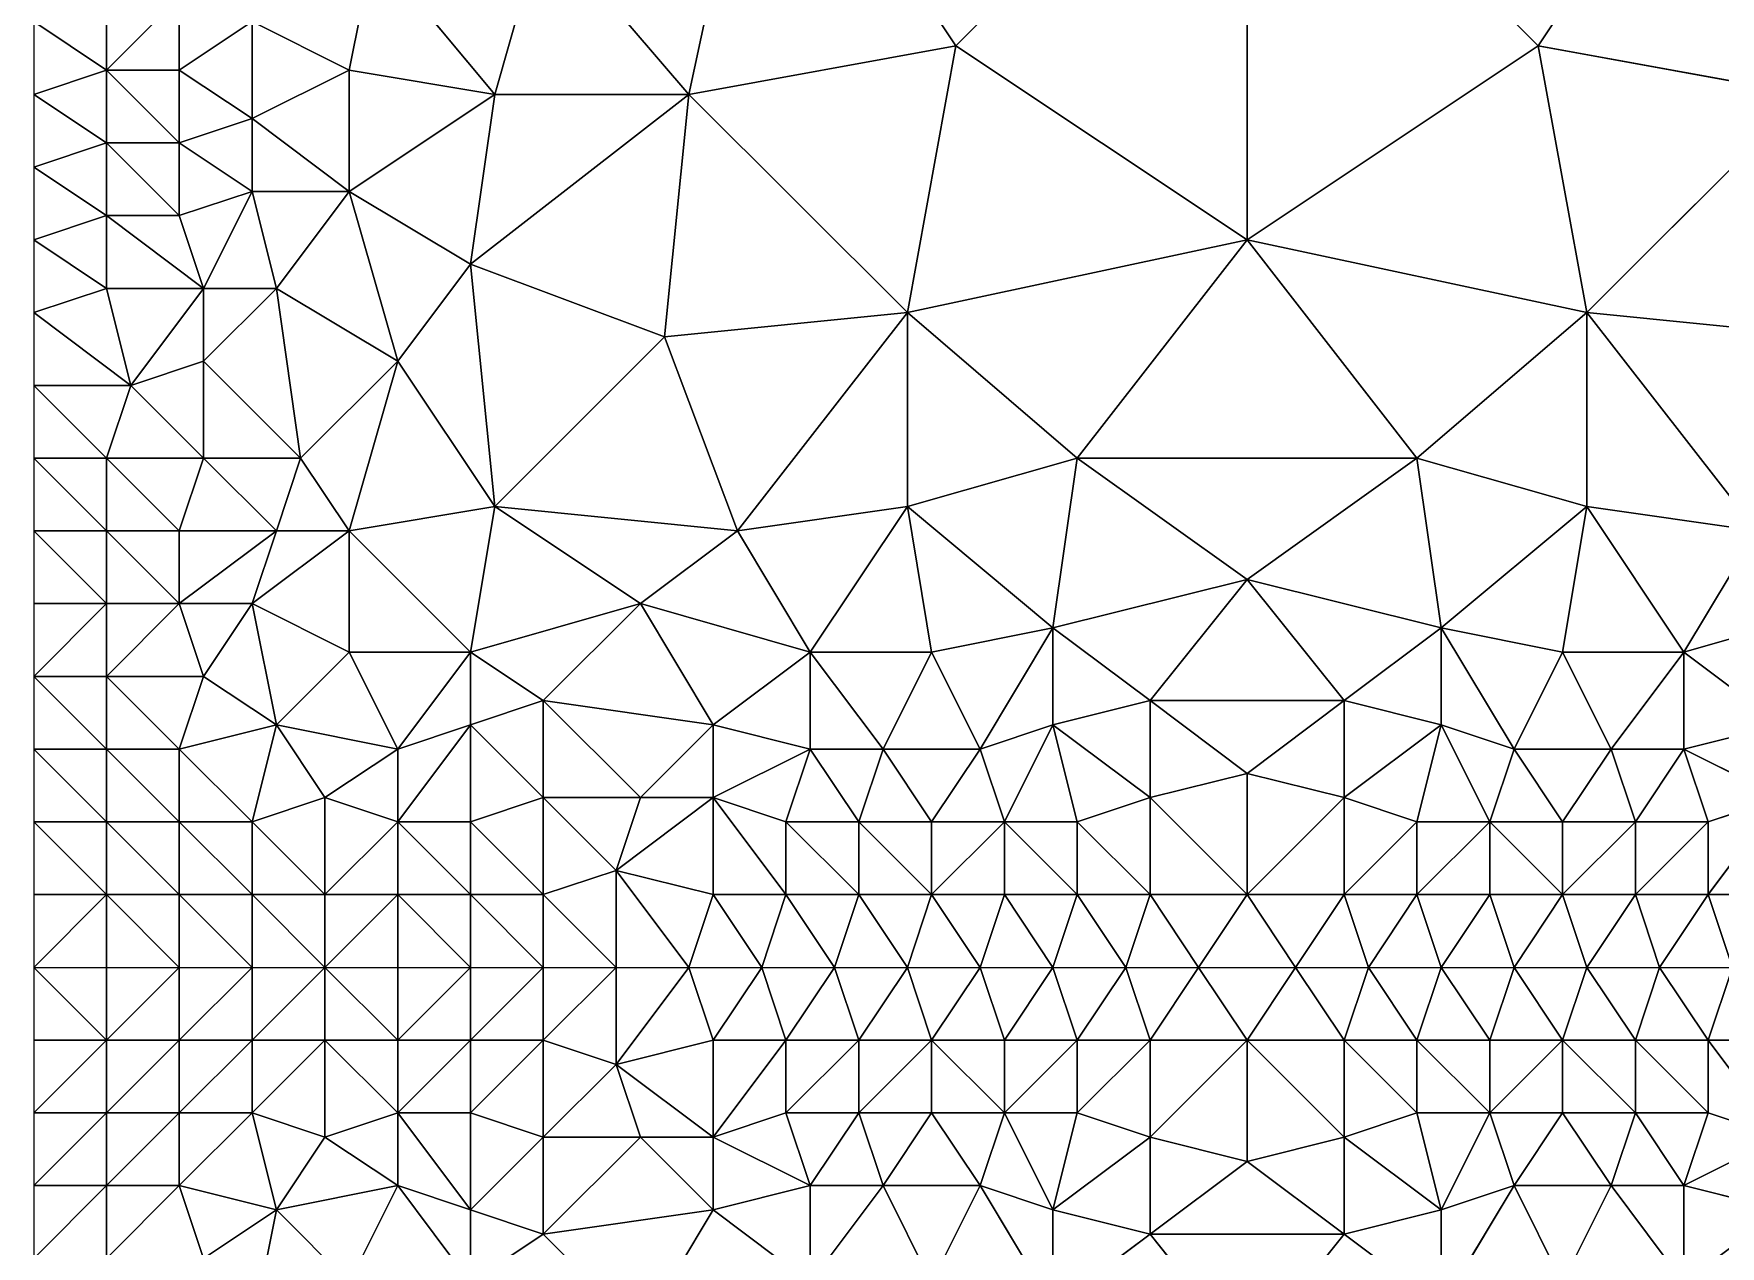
# Model space of a CAD drawing. Header units: metres. Extents: x 0 to 8, y 0 to 4.
# Drawn here: x 0 to 0.695, y 0.885 to 1.385 of the extents above; entities that cross this region are included whole.
import ezdxf

# ---------------------------------------------------------------- set-up
doc = ezdxf.new("R2010")
doc.units = ezdxf.units.M
doc.header["$MEASUREMENT"] = 0
for name, color, linetype, lineweight in [('DL_FE_MESH', 134, 'Continuous', 0), ('DL_FE_MESH_CELLS_10', 132, 'Continuous', 0), ('DL_FE_MESH_CELLS_3', 132, 'Continuous', 0), ('DL_TOPOLOGY', 7, 'Continuous', 0)]:
    doc.layers.add(name, color=color, linetype=linetype, lineweight=lineweight)

msp = doc.modelspace()

# ---------------------------------------------------------------- linework, layer by layer
at = {"layer": 'DL_FE_MESH'}
for p, q in [((0.27, 1.36), (0.3, 1.5)), ((0.38, 1.38), (0.3, 1.5)), ((0.38, 1.38), (0.5, 1.5)), ((0.5, 1.5), (0.5, 1.3)), ((0.62, 1.38), (0.5, 1.5)), ((0.62, 1.38), (0.7, 1.5)), ((0.19, 1.36), (0.21, 1.43)), ((0.27, 1.36), (0.21, 1.43)), ((0.13, 1.37), (0.14, 1.42)), ((0.19, 1.36), (0.14, 1.42)), ((0.03, 1.37), (0.03, 1.4)), ((0.06, 1.4), (0.03, 1.37)), ((0.06, 1.37), (0.06, 1.4)), ((0.03, 1.37), (0, 1.39)), ((0.06, 1.37), (0.09, 1.39)), ((0.09, 1.39), (0.09, 1.35)), ((0.13, 1.37), (0.09, 1.39)), ((0.38, 1.38), (0.27, 1.36)), ((0.36, 1.27), (0.38, 1.38)), ((0.5, 1.3), (0.38, 1.38)), ((0.5, 1.3), (0.62, 1.38)), ((0.62, 1.38), (0.64, 1.27)), ((0.73, 1.36), (0.62, 1.38)), ((0, 1.36), (0.03, 1.37)), ((0.03, 1.34), (0.03, 1.37)), ((0.03, 1.37), (0.06, 1.37)), ((0.06, 1.34), (0.03, 1.37)), ((0.06, 1.34), (0.06, 1.37)), ((0.09, 1.35), (0.06, 1.37)), ((0.09, 1.35), (0.13, 1.37)), ((0.13, 1.37), (0.13, 1.32)), ((0.19, 1.36), (0.13, 1.37)), ((0.03, 1.34), (0, 1.36)), ((0.19, 1.36), (0.13, 1.32)), ((0.18, 1.29), (0.19, 1.36)), ((0.18, 1.29), (0.27, 1.36)), ((0.19, 1.36), (0.27, 1.36)), ((0.27, 1.36), (0.26, 1.26)), ((0.36, 1.27), (0.27, 1.36)), ((0.73, 1.36), (0.64, 1.27)), ((0.06, 1.34), (0.09, 1.35)), ((0.09, 1.32), (0.09, 1.35)), ((0.13, 1.32), (0.09, 1.35)), ((0, 1.33), (0.03, 1.34)), ((0.03, 1.31), (0.03, 1.34)), ((0.03, 1.34), (0.06, 1.34)), ((0.06, 1.31), (0.03, 1.34)), ((0.06, 1.31), (0.06, 1.34)), ((0.09, 1.32), (0.06, 1.34)), ((0.03, 1.31), (0, 1.33)), ((0.06, 1.31), (0.09, 1.32)), ((0.09, 1.32), (0.07, 1.28)), ((0.1, 1.28), (0.09, 1.32)), ((0.09, 1.32), (0.13, 1.32)), ((0.1, 1.28), (0.13, 1.32)), ((0.13, 1.32), (0.18, 1.29)), ((0.15, 1.25), (0.13, 1.32)), ((0, 1.3), (0.03, 1.31)), ((0.03, 1.28), (0.03, 1.31)), ((0.03, 1.31), (0.06, 1.31)), ((0.07, 1.28), (0.03, 1.31)), ((0.07, 1.28), (0.06, 1.31)), ((0.03, 1.28), (0, 1.3)), ((0.36, 1.27), (0.5, 1.3)), ((0.43, 1.21), (0.5, 1.3)), ((0.57, 1.21), (0.5, 1.3)), ((0.64, 1.27), (0.5, 1.3)), ((0.15, 1.25), (0.18, 1.29)), ((0.18, 1.29), (0.19, 1.19)), ((0.26, 1.26), (0.18, 1.29)), ((0, 1.27), (0.03, 1.28)), ((0.04, 1.24), (0.03, 1.28)), ((0.03, 1.28), (0.07, 1.28)), ((0.07, 1.28), (0.04, 1.24)), ((0.07, 1.25), (0.07, 1.28)), ((0.07, 1.28), (0.1, 1.28)), ((0.07, 1.25), (0.1, 1.28)), ((0.1, 1.28), (0.11, 1.21)), ((0.15, 1.25), (0.1, 1.28)), ((0.04, 1.24), (0, 1.27)), ((0.26, 1.26), (0.36, 1.27)), ((0.29, 1.18), (0.36, 1.27)), ((0.36, 1.19), (0.36, 1.27)), ((0.36, 1.27), (0.43, 1.21)), ((0.57, 1.21), (0.64, 1.27)), ((0.64, 1.27), (0.74, 1.26)), ((0.64, 1.19), (0.64, 1.27)), ((0.71, 1.18), (0.64, 1.27)), ((0.19, 1.19), (0.26, 1.26)), ((0.29, 1.18), (0.26, 1.26)), ((0.04, 1.24), (0.07, 1.25)), ((0.07, 1.21), (0.07, 1.25)), ((0.11, 1.21), (0.07, 1.25)), ((0.11, 1.21), (0.15, 1.25)), ((0.15, 1.25), (0.13, 1.18)), ((0.19, 1.19), (0.15, 1.25)), ((0, 1.24), (0.04, 1.24)), ((0.03, 1.21), (0, 1.24)), ((0.03, 1.21), (0.04, 1.24)), ((0.07, 1.21), (0.04, 1.24)), ((0, 1.21), (0.03, 1.21)), ((0.03, 1.18), (0, 1.21)), ((0.03, 1.18), (0.03, 1.21)), ((0.03, 1.21), (0.07, 1.21)), ((0.06, 1.18), (0.03, 1.21)), ((0.06, 1.18), (0.07, 1.21)), ((0.07, 1.21), (0.11, 1.21)), ((0.1, 1.18), (0.07, 1.21)), ((0.1, 1.18), (0.11, 1.21)), ((0.13, 1.18), (0.11, 1.21)), ((0.36, 1.19), (0.43, 1.21)), ((0.42, 1.14), (0.43, 1.21)), ((0.5, 1.16), (0.43, 1.21)), ((0.57, 1.21), (0.43, 1.21)), ((0.5, 1.16), (0.57, 1.21)), ((0.58, 1.14), (0.57, 1.21)), ((0.57, 1.21), (0.64, 1.19)), ((0.19, 1.19), (0.13, 1.18)), ((0.18, 1.13), (0.19, 1.19)), ((0.25, 1.15), (0.19, 1.19)), ((0.29, 1.18), (0.19, 1.19)), ((0.36, 1.19), (0.29, 1.18)), ((0.36, 1.19), (0.32, 1.13)), ((0.37, 1.13), (0.36, 1.19)), ((0.42, 1.14), (0.36, 1.19)), ((0.64, 1.19), (0.58, 1.14)), ((0.64, 1.19), (0.63, 1.13)), ((0.68, 1.13), (0.64, 1.19)), ((0.71, 1.18), (0.64, 1.19)), ((0, 1.18), (0.03, 1.18)), ((0.03, 1.15), (0, 1.18)), ((0.03, 1.15), (0.03, 1.18)), ((0.03, 1.18), (0.06, 1.18)), ((0.06, 1.15), (0.03, 1.18)), ((0.06, 1.15), (0.06, 1.18)), ((0.06, 1.18), (0.1, 1.18)), ((0.1, 1.18), (0.06, 1.15)), ((0.09, 1.15), (0.1, 1.18)), ((0.09, 1.15), (0.13, 1.18)), ((0.1, 1.18), (0.13, 1.18)), ((0.13, 1.18), (0.13, 1.13)), ((0.18, 1.13), (0.13, 1.18)), ((0.25, 1.15), (0.29, 1.18)), ((0.29, 1.18), (0.32, 1.13)), ((0.68, 1.13), (0.71, 1.18)), ((0.5, 1.16), (0.42, 1.14)), ((0.46, 1.11), (0.5, 1.16)), ((0.54, 1.11), (0.5, 1.16)), ((0.58, 1.14), (0.5, 1.16)), ((0, 1.15), (0.03, 1.15)), ((0.03, 1.15), (0, 1.12)), ((0.03, 1.12), (0.03, 1.15)), ((0.03, 1.15), (0.06, 1.15)), ((0.06, 1.15), (0.03, 1.12)), ((0.07, 1.12), (0.06, 1.15)), ((0.06, 1.15), (0.09, 1.15)), ((0.07, 1.12), (0.09, 1.15)), ((0.09, 1.15), (0.1, 1.1)), ((0.13, 1.13), (0.09, 1.15)), ((0.18, 1.13), (0.25, 1.15)), ((0.21, 1.11), (0.25, 1.15)), ((0.28, 1.1), (0.25, 1.15)), ((0.32, 1.13), (0.25, 1.15)), ((0.75, 1.15), (0.68, 1.13)), ((0.37, 1.13), (0.42, 1.14)), ((0.39, 1.09), (0.42, 1.14)), ((0.42, 1.1), (0.42, 1.14)), ((0.42, 1.14), (0.46, 1.11)), ((0.54, 1.11), (0.58, 1.14)), ((0.58, 1.1), (0.58, 1.14)), ((0.58, 1.14), (0.63, 1.13)), ((0.61, 1.09), (0.58, 1.14)), ((0.1, 1.1), (0.13, 1.13)), ((0.13, 1.13), (0.18, 1.13)), ((0.15, 1.09), (0.13, 1.13)), ((0.15, 1.09), (0.18, 1.13)), ((0.18, 1.1), (0.18, 1.13)), ((0.18, 1.13), (0.21, 1.11)), ((0.28, 1.1), (0.32, 1.13)), ((0.32, 1.13), (0.37, 1.13)), ((0.32, 1.09), (0.32, 1.13)), ((0.35, 1.09), (0.32, 1.13)), ((0.35, 1.09), (0.37, 1.13)), ((0.39, 1.09), (0.37, 1.13)), ((0.61, 1.09), (0.63, 1.13)), ((0.63, 1.13), (0.68, 1.13)), ((0.65, 1.09), (0.63, 1.13)), ((0.65, 1.09), (0.68, 1.13)), ((0.68, 1.09), (0.68, 1.13)), ((0.68, 1.13), (0.72, 1.1)), ((0, 1.12), (0.03, 1.12)), ((0.03, 1.09), (0, 1.12)), ((0.03, 1.09), (0.03, 1.12)), ((0.03, 1.12), (0.07, 1.12)), ((0.06, 1.09), (0.03, 1.12)), ((0.06, 1.09), (0.07, 1.12)), ((0.1, 1.1), (0.07, 1.12)), ((0.18, 1.1), (0.21, 1.11)), ((0.21, 1.07), (0.21, 1.11)), ((0.25, 1.07), (0.21, 1.11)), ((0.28, 1.1), (0.21, 1.11)), ((0.42, 1.1), (0.46, 1.11)), ((0.46, 1.07), (0.46, 1.11)), ((0.5, 1.08), (0.46, 1.11)), ((0.54, 1.11), (0.46, 1.11)), ((0.5, 1.08), (0.54, 1.11)), ((0.54, 1.07), (0.54, 1.11)), ((0.58, 1.1), (0.54, 1.11)), ((0.1, 1.1), (0.06, 1.09)), ((0.09, 1.06), (0.1, 1.1)), ((0.12, 1.07), (0.1, 1.1)), ((0.15, 1.09), (0.1, 1.1)), ((0.15, 1.09), (0.18, 1.1)), ((0.18, 1.1), (0.15, 1.06)), ((0.18, 1.06), (0.18, 1.1)), ((0.21, 1.07), (0.18, 1.1)), ((0.25, 1.07), (0.28, 1.1)), ((0.28, 1.07), (0.28, 1.1)), ((0.28, 1.1), (0.32, 1.09)), ((0.39, 1.09), (0.42, 1.1)), ((0.42, 1.1), (0.4, 1.06)), ((0.43, 1.06), (0.42, 1.1)), ((0.46, 1.07), (0.42, 1.1)), ((0.58, 1.1), (0.54, 1.07)), ((0.57, 1.06), (0.58, 1.1)), ((0.58, 1.1), (0.61, 1.09)), ((0.6, 1.06), (0.58, 1.1)), ((0.68, 1.09), (0.72, 1.1)), ((0, 1.09), (0.03, 1.09)), ((0.03, 1.06), (0, 1.09)), ((0.03, 1.09), (0.03, 1.06)), ((0.06, 1.06), (0.03, 1.09)), ((0.06, 1.09), (0.03, 1.09)), ((0.06, 1.06), (0.06, 1.09)), ((0.09, 1.06), (0.06, 1.09)), ((0.12, 1.07), (0.15, 1.09)), ((0.15, 1.06), (0.15, 1.09)), ((0.32, 1.09), (0.28, 1.07)), ((0.31, 1.06), (0.32, 1.09)), ((0.32, 1.09), (0.35, 1.09)), ((0.34, 1.06), (0.32, 1.09)), ((0.34, 1.06), (0.35, 1.09)), ((0.37, 1.06), (0.35, 1.09)), ((0.39, 1.09), (0.35, 1.09)), ((0.37, 1.06), (0.39, 1.09)), ((0.4, 1.06), (0.39, 1.09)), ((0.6, 1.06), (0.61, 1.09)), ((0.63, 1.06), (0.61, 1.09)), ((0.65, 1.09), (0.61, 1.09)), ((0.63, 1.06), (0.65, 1.09)), ((0.65, 1.09), (0.68, 1.09)), ((0.66, 1.06), (0.65, 1.09)), ((0.68, 1.09), (0.66, 1.06)), ((0.69, 1.06), (0.68, 1.09)), ((0.72, 1.07), (0.68, 1.09)), ((0.46, 1.07), (0.5, 1.08)), ((0.5, 1.03), (0.5, 1.08)), ((0.54, 1.07), (0.5, 1.08)), ((0.09, 1.06), (0.12, 1.07)), ((0.12, 1.03), (0.12, 1.07)), ((0.12, 1.07), (0.15, 1.06)), ((0.18, 1.06), (0.21, 1.07)), ((0.21, 1.03), (0.21, 1.07)), ((0.21, 1.07), (0.25, 1.07)), ((0.24, 1.04), (0.21, 1.07)), ((0.24, 1.04), (0.25, 1.07)), ((0.28, 1.07), (0.24, 1.04)), ((0.25, 1.07), (0.28, 1.07)), ((0.28, 1.03), (0.28, 1.07)), ((0.28, 1.07), (0.31, 1.06)), ((0.31, 1.03), (0.28, 1.07)), ((0.43, 1.06), (0.46, 1.07)), ((0.46, 1.03), (0.46, 1.07)), ((0.5, 1.03), (0.46, 1.07)), ((0.54, 1.07), (0.5, 1.03)), ((0.54, 1.03), (0.54, 1.07)), ((0.54, 1.07), (0.57, 1.06)), ((0.69, 1.06), (0.72, 1.07)), ((0.72, 1.07), (0.69, 1.03)), ((0, 1.06), (0.03, 1.06)), ((0.03, 1.03), (0, 1.06)), ((0.03, 1.06), (0.06, 1.06)), ((0.03, 1.06), (0.03, 1.03)), ((0.06, 1.03), (0.03, 1.06)), ((0.06, 1.03), (0.06, 1.06)), ((0.06, 1.06), (0.09, 1.06)), ((0.09, 1.03), (0.06, 1.06)), ((0.09, 1.03), (0.09, 1.06)), ((0.12, 1.03), (0.09, 1.06)), ((0.15, 1.06), (0.12, 1.03)), ((0.15, 1.03), (0.15, 1.06)), ((0.15, 1.06), (0.18, 1.06)), ((0.18, 1.03), (0.15, 1.06)), ((0.18, 1.03), (0.18, 1.06)), ((0.21, 1.03), (0.18, 1.06)), ((0.31, 1.03), (0.31, 1.06)), ((0.31, 1.06), (0.34, 1.06)), ((0.34, 1.03), (0.31, 1.06)), ((0.34, 1.03), (0.34, 1.06)), ((0.34, 1.06), (0.37, 1.06)), ((0.37, 1.03), (0.34, 1.06)), ((0.37, 1.03), (0.37, 1.06)), ((0.37, 1.06), (0.4, 1.06)), ((0.4, 1.06), (0.37, 1.03)), ((0.4, 1.03), (0.4, 1.06)), ((0.4, 1.06), (0.43, 1.06)), ((0.43, 1.03), (0.4, 1.06)), ((0.43, 1.03), (0.43, 1.06)), ((0.46, 1.03), (0.43, 1.06)), ((0.57, 1.06), (0.54, 1.03)), ((0.57, 1.03), (0.57, 1.06)), ((0.57, 1.06), (0.6, 1.06)), ((0.6, 1.06), (0.57, 1.03)), ((0.6, 1.03), (0.6, 1.06)), ((0.6, 1.06), (0.63, 1.06)), ((0.63, 1.03), (0.6, 1.06)), ((0.63, 1.03), (0.63, 1.06)), ((0.66, 1.06), (0.63, 1.03)), ((0.66, 1.06), (0.63, 1.06)), ((0.66, 1.03), (0.66, 1.06)), ((0.66, 1.06), (0.69, 1.06)), ((0.69, 1.06), (0.66, 1.03)), ((0.69, 1.03), (0.69, 1.06)), ((0.24, 1.04), (0.21, 1.03)), ((0.24, 1), (0.24, 1.04)), ((0.24, 1.04), (0.27, 1)), ((0.28, 1.03), (0.24, 1.04)), ((0, 1.03), (0.03, 1.03)), ((0.03, 1.03), (0, 1)), ((0.03, 1.03), (0.06, 1.03)), ((0.03, 1), (0.03, 1.03)), ((0.03, 1.03), (0.06, 1)), ((0.06, 1), (0.06, 1.03)), ((0.06, 1.03), (0.09, 1)), ((0.09, 1.03), (0.06, 1.03)), ((0.09, 1), (0.09, 1.03)), ((0.09, 1.03), (0.12, 1)), ((0.12, 1.03), (0.09, 1.03)), ((0.12, 1), (0.12, 1.03)), ((0.15, 1.03), (0.12, 1)), ((0.15, 1.03), (0.12, 1.03)), ((0.15, 1), (0.15, 1.03)), ((0.15, 1.03), (0.18, 1)), ((0.18, 1.03), (0.15, 1.03)), ((0.18, 1), (0.18, 1.03)), ((0.18, 1.03), (0.21, 1)), ((0.21, 1.03), (0.18, 1.03)), ((0.21, 1), (0.21, 1.03)), ((0.21, 1.03), (0.24, 1)), ((0.27, 1), (0.28, 1.03)), ((0.28, 1.03), (0.3, 1)), ((0.31, 1.03), (0.28, 1.03)), ((0.3, 1), (0.31, 1.03)), ((0.31, 1.03), (0.33, 1)), ((0.34, 1.03), (0.31, 1.03)), ((0.33, 1), (0.34, 1.03)), ((0.34, 1.03), (0.36, 1)), ((0.37, 1.03), (0.34, 1.03)), ((0.36, 1), (0.37, 1.03)), ((0.37, 1.03), (0.39, 1)), ((0.4, 1.03), (0.37, 1.03)), ((0.39, 1), (0.4, 1.03)), ((0.4, 1.03), (0.42, 1)), ((0.43, 1.03), (0.4, 1.03)), ((0.42, 1), (0.43, 1.03)), ((0.43, 1.03), (0.45, 1)), ((0.46, 1.03), (0.43, 1.03)), ((0.45, 1), (0.46, 1.03)), ((0.48, 1), (0.46, 1.03)), ((0.5, 1.03), (0.46, 1.03)), ((0.48, 1), (0.5, 1.03)), ((0.52, 1), (0.5, 1.03)), ((0.54, 1.03), (0.5, 1.03)), ((0.54, 1.03), (0.52, 1)), ((0.55, 1), (0.54, 1.03)), ((0.57, 1.03), (0.54, 1.03)), ((0.57, 1.03), (0.55, 1)), ((0.58, 1), (0.57, 1.03)), ((0.6, 1.03), (0.57, 1.03)), ((0.6, 1.03), (0.58, 1)), ((0.61, 1), (0.6, 1.03)), ((0.63, 1.03), (0.6, 1.03)), ((0.63, 1.03), (0.61, 1)), ((0.64, 1), (0.63, 1.03)), ((0.66, 1.03), (0.63, 1.03)), ((0.66, 1.03), (0.64, 1)), ((0.67, 1), (0.66, 1.03)), ((0.69, 1.03), (0.66, 1.03)), ((0.69, 1.03), (0.67, 1)), ((0.7, 1), (0.69, 1.03)), ((0.72, 1.03), (0.69, 1.03)), ((0.03, 0.97), (0, 1)), ((0.03, 1), (0.03, 0.97)), ((0.03, 0.97), (0.06, 1)), ((0.06, 1), (0.06, 0.97)), ((0.06, 0.97), (0.09, 1)), ((0.09, 1), (0.09, 0.97)), ((0.09, 0.97), (0.12, 1)), ((0.15, 0.97), (0.12, 1)), ((0.12, 1), (0.12, 0.97)), ((0.15, 1), (0.15, 0.97)), ((0.15, 0.97), (0.18, 1)), ((0.18, 1), (0.18, 0.97)), ((0.18, 0.97), (0.21, 1)), ((0.21, 1), (0.21, 0.97)), ((0.21, 0.97), (0.24, 1)), ((0.24, 1), (0.24, 0.96)), ((0.24, 0.96), (0.27, 1)), ((0.27, 1), (0.28, 0.97)), ((0.28, 0.97), (0.3, 1)), ((0.3, 1), (0.31, 0.97)), ((0.31, 0.97), (0.33, 1)), ((0.33, 1), (0.34, 0.97)), ((0.34, 0.97), (0.36, 1)), ((0.36, 1), (0.37, 0.97)), ((0.37, 0.97), (0.39, 1)), ((0.39, 1), (0.4, 0.97)), ((0.4, 0.97), (0.42, 1)), ((0.42, 1), (0.43, 0.97)), ((0.43, 0.97), (0.45, 1)), ((0.45, 1), (0.46, 0.97)), ((0.46, 0.97), (0.48, 1)), ((0.48, 1), (0.5, 0.97)), ((0.52, 1), (0.5, 0.97)), ((0.52, 1), (0.54, 0.97)), ((0.55, 1), (0.54, 0.97)), ((0.57, 0.97), (0.55, 1)), ((0.58, 1), (0.57, 0.97)), ((0.6, 0.97), (0.58, 1)), ((0.61, 1), (0.6, 0.97)), ((0.63, 0.97), (0.61, 1)), ((0.64, 1), (0.63, 0.97)), ((0.66, 0.97), (0.64, 1)), ((0.67, 1), (0.66, 0.97)), ((0.69, 0.97), (0.67, 1)), ((0.7, 1), (0.69, 0.97)), ((0, 0.97), (0.03, 0.97)), ((0.03, 0.97), (0, 0.94)), ((0.06, 0.97), (0.03, 0.94)), ((0.03, 0.97), (0.03, 0.94)), ((0.06, 0.97), (0.03, 0.97)), ((0.06, 0.94), (0.06, 0.97)), ((0.06, 0.97), (0.09, 0.97)), ((0.09, 0.97), (0.06, 0.94)), ((0.09, 0.97), (0.12, 0.97)), ((0.09, 0.94), (0.09, 0.97)), ((0.12, 0.97), (0.09, 0.94)), ((0.12, 0.97), (0.15, 0.97)), ((0.12, 0.93), (0.12, 0.97)), ((0.15, 0.94), (0.12, 0.97)), ((0.15, 0.97), (0.18, 0.97)), ((0.15, 0.94), (0.15, 0.97)), ((0.18, 0.97), (0.15, 0.94)), ((0.18, 0.97), (0.21, 0.97)), ((0.18, 0.94), (0.18, 0.97)), ((0.21, 0.97), (0.18, 0.94)), ((0.21, 0.97), (0.24, 0.96)), ((0.21, 0.93), (0.21, 0.97)), ((0.24, 0.96), (0.28, 0.97)), ((0.28, 0.97), (0.31, 0.97)), ((0.28, 0.93), (0.28, 0.97)), ((0.31, 0.97), (0.28, 0.93)), ((0.31, 0.97), (0.34, 0.97)), ((0.31, 0.94), (0.31, 0.97)), ((0.34, 0.97), (0.31, 0.94)), ((0.34, 0.97), (0.37, 0.97)), ((0.34, 0.94), (0.34, 0.97)), ((0.37, 0.97), (0.34, 0.94)), ((0.37, 0.97), (0.4, 0.97)), ((0.37, 0.94), (0.37, 0.97)), ((0.4, 0.94), (0.37, 0.97)), ((0.4, 0.97), (0.43, 0.97)), ((0.4, 0.94), (0.4, 0.97)), ((0.43, 0.97), (0.4, 0.94)), ((0.43, 0.97), (0.46, 0.97)), ((0.43, 0.94), (0.43, 0.97)), ((0.46, 0.97), (0.43, 0.94)), ((0.46, 0.97), (0.5, 0.97)), ((0.46, 0.93), (0.46, 0.97)), ((0.5, 0.97), (0.46, 0.93)), ((0.5, 0.97), (0.54, 0.97)), ((0.5, 0.92), (0.5, 0.97)), ((0.54, 0.93), (0.5, 0.97)), ((0.54, 0.97), (0.57, 0.97)), ((0.54, 0.93), (0.54, 0.97)), ((0.57, 0.94), (0.54, 0.97)), ((0.57, 0.97), (0.6, 0.97)), ((0.57, 0.94), (0.57, 0.97)), ((0.6, 0.94), (0.57, 0.97)), ((0.6, 0.97), (0.63, 0.97)), ((0.6, 0.94), (0.6, 0.97)), ((0.63, 0.97), (0.6, 0.94)), ((0.63, 0.97), (0.66, 0.97)), ((0.63, 0.94), (0.63, 0.97)), ((0.66, 0.94), (0.63, 0.97)), ((0.66, 0.97), (0.69, 0.97)), ((0.66, 0.94), (0.66, 0.97)), ((0.69, 0.94), (0.66, 0.97)), ((0.69, 0.97), (0.72, 0.97)), ((0.69, 0.94), (0.69, 0.97)), ((0.72, 0.93), (0.69, 0.97)), ((0.24, 0.96), (0.21, 0.93)), ((0.25, 0.93), (0.24, 0.96)), ((0.28, 0.93), (0.24, 0.96)), ((0, 0.94), (0.03, 0.94)), ((0.03, 0.94), (0, 0.91)), ((0.03, 0.94), (0.06, 0.94)), ((0.06, 0.94), (0.03, 0.91)), ((0.03, 0.94), (0.03, 0.91)), ((0.06, 0.91), (0.06, 0.94)), ((0.09, 0.94), (0.06, 0.91)), ((0.09, 0.94), (0.06, 0.94)), ((0.1, 0.9), (0.09, 0.94)), ((0.09, 0.94), (0.12, 0.93)), ((0.12, 0.93), (0.15, 0.94)), ((0.15, 0.91), (0.15, 0.94)), ((0.15, 0.94), (0.18, 0.94)), ((0.18, 0.9), (0.15, 0.94)), ((0.18, 0.9), (0.18, 0.94)), ((0.18, 0.94), (0.21, 0.93)), ((0.28, 0.93), (0.31, 0.94)), ((0.32, 0.91), (0.31, 0.94)), ((0.31, 0.94), (0.34, 0.94)), ((0.34, 0.94), (0.32, 0.91)), ((0.35, 0.91), (0.34, 0.94)), ((0.34, 0.94), (0.37, 0.94)), ((0.35, 0.91), (0.37, 0.94)), ((0.39, 0.91), (0.37, 0.94)), ((0.37, 0.94), (0.4, 0.94)), ((0.39, 0.91), (0.4, 0.94)), ((0.4, 0.94), (0.43, 0.94)), ((0.42, 0.9), (0.4, 0.94)), ((0.42, 0.9), (0.43, 0.94)), ((0.43, 0.94), (0.46, 0.93)), ((0.54, 0.93), (0.57, 0.94)), ((0.58, 0.9), (0.57, 0.94)), ((0.57, 0.94), (0.6, 0.94)), ((0.6, 0.94), (0.58, 0.9)), ((0.61, 0.91), (0.6, 0.94)), ((0.6, 0.94), (0.63, 0.94)), ((0.61, 0.91), (0.63, 0.94)), ((0.65, 0.91), (0.63, 0.94)), ((0.63, 0.94), (0.66, 0.94)), ((0.65, 0.91), (0.66, 0.94)), ((0.66, 0.94), (0.69, 0.94)), ((0.68, 0.91), (0.66, 0.94)), ((0.68, 0.91), (0.69, 0.94)), ((0.69, 0.94), (0.72, 0.93)), ((0.1, 0.9), (0.12, 0.93)), ((0.15, 0.91), (0.12, 0.93)), ((0.21, 0.93), (0.18, 0.9)), ((0.21, 0.89), (0.21, 0.93)), ((0.21, 0.93), (0.25, 0.93)), ((0.21, 0.89), (0.25, 0.93)), ((0.28, 0.9), (0.25, 0.93)), ((0.25, 0.93), (0.28, 0.93)), ((0.28, 0.9), (0.28, 0.93)), ((0.32, 0.91), (0.28, 0.93)), ((0.46, 0.93), (0.42, 0.9)), ((0.46, 0.89), (0.46, 0.93)), ((0.46, 0.93), (0.5, 0.92)), ((0.5, 0.92), (0.54, 0.93)), ((0.54, 0.89), (0.54, 0.93)), ((0.58, 0.9), (0.54, 0.93)), ((0.72, 0.93), (0.68, 0.91)), ((0.46, 0.89), (0.5, 0.92)), ((0.54, 0.89), (0.5, 0.92)), ((0, 0.91), (0.03, 0.91)), ((0.03, 0.91), (0, 0.88)), ((0.03, 0.91), (0.06, 0.91)), ((0.03, 0.88), (0.03, 0.91)), ((0.06, 0.91), (0.03, 0.88)), ((0.06, 0.91), (0.1, 0.9)), ((0.07, 0.88), (0.06, 0.91)), ((0.15, 0.91), (0.1, 0.9)), ((0.13, 0.87), (0.15, 0.91)), ((0.18, 0.87), (0.15, 0.91)), ((0.18, 0.9), (0.15, 0.91)), ((0.28, 0.9), (0.32, 0.91)), ((0.32, 0.87), (0.32, 0.91)), ((0.32, 0.91), (0.35, 0.91)), ((0.32, 0.87), (0.35, 0.91)), ((0.37, 0.87), (0.35, 0.91)), ((0.39, 0.91), (0.35, 0.91)), ((0.37, 0.87), (0.39, 0.91)), ((0.39, 0.91), (0.42, 0.86)), ((0.42, 0.9), (0.39, 0.91)), ((0.58, 0.9), (0.61, 0.91)), ((0.61, 0.91), (0.58, 0.86)), ((0.63, 0.87), (0.61, 0.91)), ((0.65, 0.91), (0.61, 0.91)), ((0.63, 0.87), (0.65, 0.91)), ((0.68, 0.87), (0.65, 0.91)), ((0.68, 0.91), (0.65, 0.91)), ((0.68, 0.87), (0.68, 0.91)), ((0.68, 0.91), (0.72, 0.9)), ((0.07, 0.88), (0.1, 0.9)), ((0.1, 0.9), (0.09, 0.85)), ((0.13, 0.87), (0.1, 0.9)), ((0.18, 0.87), (0.18, 0.9)), ((0.18, 0.9), (0.21, 0.89)), ((0.28, 0.9), (0.21, 0.89)), ((0.25, 0.85), (0.28, 0.9)), ((0.32, 0.87), (0.28, 0.9)), ((0.42, 0.86), (0.42, 0.9)), ((0.42, 0.9), (0.46, 0.89)), ((0.54, 0.89), (0.58, 0.9)), ((0.58, 0.86), (0.58, 0.9)), ((0.18, 0.87), (0.21, 0.89)), ((0.25, 0.85), (0.21, 0.89)), ((0.42, 0.86), (0.46, 0.89)), ((0.5, 0.84), (0.46, 0.89)), ((0.54, 0.89), (0.46, 0.89)), ((0.5, 0.84), (0.54, 0.89)), ((0.58, 0.86), (0.54, 0.89))]:
    msp.add_line(p, q, dxfattribs=at)
at = {"layer": 'DL_FE_MESH_CELLS_10'}
for points, invisible_edges in [([(0.03, 0.97), (0, 1), (0, 0.97)], 2), ([(0.03, 1), (0, 1), (0.03, 0.97)], 1), ([(0.06, 1), (0.03, 1), (0.03, 0.97)], 1), ([(0.09, 1), (0.06, 1), (0.06, 0.97)], 1), ([(0.12, 1), (0.09, 1), (0.09, 0.97)], 1), ([(0.15, 1), (0.12, 1), (0.15, 0.97)], 1), ([(0.18, 1), (0.15, 1), (0.15, 0.97)], 1), ([(0.21, 1), (0.18, 1), (0.18, 0.97)], 1), ([(0.24, 1), (0.21, 1), (0.21, 0.97)], 1), ([(0.27, 1), (0.24, 1), (0.24, 0.96)], 1), ([(0.3, 1), (0.27, 1), (0.28, 0.97)], 1), ([(0.33, 1), (0.3, 1), (0.31, 0.97)], 1), ([(0.36, 1), (0.33, 1), (0.34, 0.97)], 1), ([(0.39, 1), (0.36, 1), (0.37, 0.97)], 1), ([(0.42, 1), (0.39, 1), (0.4, 0.97)], 1), ([(0.45, 1), (0.42, 1), (0.43, 0.97)], 1), ([(0.46, 0.97), (0.48, 1), (0.45, 1)], 2), ([(0.52, 1), (0.48, 1), (0.5, 0.97)], 1), ([(0.54, 0.97), (0.55, 1), (0.52, 1)], 2), ([(0.58, 1), (0.55, 1), (0.57, 0.97)], 1), ([(0.61, 1), (0.58, 1), (0.6, 0.97)], 1), ([(0.64, 1), (0.61, 1), (0.63, 0.97)], 1), ([(0.67, 1), (0.64, 1), (0.66, 0.97)], 1), ([(0.7, 1), (0.67, 1), (0.69, 0.97)], 1), ([(0, 0.97), (0, 0.94), (0.03, 0.97)], 1), ([(0, 0.94), (0, 0.91), (0.03, 0.94)], 1), ([(0, 0.91), (0, 0.88), (0.03, 0.91)], 1)]:
    msp.add_3dface(points, dxfattribs=dict(at, invisible_edges=invisible_edges))
for points in [[(0.06, 1), (0.03, 0.97), (0.06, 0.97)], [(0.09, 1), (0.06, 0.97), (0.09, 0.97)], [(0.12, 1), (0.09, 0.97), (0.12, 0.97)], [(0.15, 0.97), (0.12, 1), (0.12, 0.97)], [(0.18, 1), (0.15, 0.97), (0.18, 0.97)], [(0.21, 1), (0.18, 0.97), (0.21, 0.97)], [(0.24, 1), (0.21, 0.97), (0.24, 0.96)], [(0.27, 1), (0.24, 0.96), (0.28, 0.97)], [(0.3, 1), (0.28, 0.97), (0.31, 0.97)], [(0.33, 1), (0.31, 0.97), (0.34, 0.97)], [(0.36, 1), (0.34, 0.97), (0.37, 0.97)], [(0.39, 1), (0.37, 0.97), (0.4, 0.97)], [(0.42, 1), (0.4, 0.97), (0.43, 0.97)], [(0.45, 1), (0.43, 0.97), (0.46, 0.97)], [(0.5, 0.97), (0.48, 1), (0.46, 0.97)], [(0.54, 0.97), (0.52, 1), (0.5, 0.97)], [(0.57, 0.97), (0.55, 1), (0.54, 0.97)], [(0.6, 0.97), (0.58, 1), (0.57, 0.97)], [(0.63, 0.97), (0.61, 1), (0.6, 0.97)], [(0.66, 0.97), (0.64, 1), (0.63, 0.97)], [(0.69, 0.97), (0.67, 1), (0.66, 0.97)], [(0.72, 0.97), (0.7, 1), (0.69, 0.97)], [(0.03, 0.97), (0, 0.94), (0.03, 0.94)], [(0.06, 0.97), (0.03, 0.94), (0.06, 0.94)], [(0.03, 0.97), (0.03, 0.94), (0.06, 0.97)], [(0.09, 0.97), (0.06, 0.94), (0.09, 0.94)], [(0.06, 0.97), (0.06, 0.94), (0.09, 0.97)], [(0.12, 0.97), (0.09, 0.94), (0.12, 0.93)], [(0.09, 0.97), (0.09, 0.94), (0.12, 0.97)], [(0.12, 0.97), (0.12, 0.93), (0.15, 0.94)], [(0.12, 0.97), (0.15, 0.94), (0.15, 0.97)], [(0.18, 0.97), (0.15, 0.94), (0.18, 0.94)], [(0.15, 0.97), (0.15, 0.94), (0.18, 0.97)], [(0.21, 0.97), (0.18, 0.94), (0.21, 0.93)], [(0.18, 0.97), (0.18, 0.94), (0.21, 0.97)], [(0.21, 0.97), (0.21, 0.93), (0.24, 0.96)], [(0.24, 0.96), (0.28, 0.93), (0.28, 0.97)], [(0.31, 0.97), (0.28, 0.93), (0.31, 0.94)], [(0.28, 0.97), (0.28, 0.93), (0.31, 0.97)], [(0.34, 0.97), (0.31, 0.94), (0.34, 0.94)], [(0.31, 0.97), (0.31, 0.94), (0.34, 0.97)], [(0.37, 0.97), (0.34, 0.94), (0.37, 0.94)], [(0.34, 0.97), (0.34, 0.94), (0.37, 0.97)], [(0.37, 0.97), (0.37, 0.94), (0.4, 0.94)], [(0.37, 0.97), (0.4, 0.94), (0.4, 0.97)], [(0.43, 0.97), (0.4, 0.94), (0.43, 0.94)], [(0.4, 0.97), (0.4, 0.94), (0.43, 0.97)], [(0.46, 0.97), (0.43, 0.94), (0.46, 0.93)], [(0.43, 0.97), (0.43, 0.94), (0.46, 0.97)], [(0.5, 0.97), (0.46, 0.93), (0.5, 0.92)], [(0.46, 0.97), (0.46, 0.93), (0.5, 0.97)], [(0.5, 0.97), (0.5, 0.92), (0.54, 0.93)], [(0.5, 0.97), (0.54, 0.93), (0.54, 0.97)], [(0.54, 0.97), (0.54, 0.93), (0.57, 0.94)], [(0.54, 0.97), (0.57, 0.94), (0.57, 0.97)], [(0.57, 0.97), (0.57, 0.94), (0.6, 0.94)], [(0.57, 0.97), (0.6, 0.94), (0.6, 0.97)], [(0.63, 0.97), (0.6, 0.94), (0.63, 0.94)], [(0.6, 0.97), (0.6, 0.94), (0.63, 0.97)], [(0.63, 0.97), (0.63, 0.94), (0.66, 0.94)], [(0.63, 0.97), (0.66, 0.94), (0.66, 0.97)], [(0.66, 0.97), (0.66, 0.94), (0.69, 0.94)], [(0.66, 0.97), (0.69, 0.94), (0.69, 0.97)], [(0.69, 0.97), (0.69, 0.94), (0.72, 0.93)], [(0.69, 0.97), (0.72, 0.93), (0.72, 0.97)], [(0.24, 0.96), (0.21, 0.93), (0.25, 0.93)], [(0.24, 0.96), (0.25, 0.93), (0.28, 0.93)], [(0.03, 0.94), (0, 0.91), (0.03, 0.91)], [(0.06, 0.94), (0.03, 0.91), (0.06, 0.91)], [(0.03, 0.94), (0.03, 0.91), (0.06, 0.94)], [(0.09, 0.94), (0.06, 0.91), (0.1, 0.9)], [(0.06, 0.94), (0.06, 0.91), (0.09, 0.94)], [(0.09, 0.94), (0.1, 0.9), (0.12, 0.93)], [(0.12, 0.93), (0.15, 0.91), (0.15, 0.94)], [(0.15, 0.94), (0.15, 0.91), (0.18, 0.9)], [(0.15, 0.94), (0.18, 0.9), (0.18, 0.94)], [(0.18, 0.94), (0.18, 0.9), (0.21, 0.93)], [(0.28, 0.93), (0.32, 0.91), (0.31, 0.94)], [(0.31, 0.94), (0.32, 0.91), (0.34, 0.94)], [(0.34, 0.94), (0.32, 0.91), (0.35, 0.91)], [(0.34, 0.94), (0.35, 0.91), (0.37, 0.94)], [(0.35, 0.91), (0.39, 0.91), (0.37, 0.94)], [(0.37, 0.94), (0.39, 0.91), (0.4, 0.94)], [(0.4, 0.94), (0.39, 0.91), (0.42, 0.9)], [(0.4, 0.94), (0.42, 0.9), (0.43, 0.94)], [(0.43, 0.94), (0.42, 0.9), (0.46, 0.93)], [(0.54, 0.93), (0.58, 0.9), (0.57, 0.94)], [(0.57, 0.94), (0.58, 0.9), (0.6, 0.94)], [(0.6, 0.94), (0.58, 0.9), (0.61, 0.91)], [(0.6, 0.94), (0.61, 0.91), (0.63, 0.94)], [(0.61, 0.91), (0.65, 0.91), (0.63, 0.94)], [(0.63, 0.94), (0.65, 0.91), (0.66, 0.94)], [(0.66, 0.94), (0.65, 0.91), (0.68, 0.91)], [(0.66, 0.94), (0.68, 0.91), (0.69, 0.94)], [(0.69, 0.94), (0.68, 0.91), (0.72, 0.93)], [(0.1, 0.9), (0.15, 0.91), (0.12, 0.93)], [(0.21, 0.93), (0.18, 0.9), (0.21, 0.89)], [(0.21, 0.93), (0.21, 0.89), (0.25, 0.93)], [(0.21, 0.89), (0.28, 0.9), (0.25, 0.93)], [(0.25, 0.93), (0.28, 0.9), (0.28, 0.93)], [(0.28, 0.93), (0.28, 0.9), (0.32, 0.91)], [(0.46, 0.93), (0.42, 0.9), (0.46, 0.89)], [(0.46, 0.93), (0.46, 0.89), (0.5, 0.92)], [(0.5, 0.92), (0.54, 0.89), (0.54, 0.93)], [(0.54, 0.93), (0.54, 0.89), (0.58, 0.9)], [(0.72, 0.93), (0.68, 0.91), (0.72, 0.9)], [(0.46, 0.89), (0.54, 0.89), (0.5, 0.92)], [(0.03, 0.91), (0, 0.88), (0.03, 0.88)], [(0.06, 0.91), (0.03, 0.88), (0.07, 0.88)], [(0.03, 0.91), (0.03, 0.88), (0.06, 0.91)], [(0.06, 0.91), (0.07, 0.88), (0.1, 0.9)], [(0.1, 0.9), (0.13, 0.87), (0.15, 0.91)], [(0.15, 0.91), (0.13, 0.87), (0.18, 0.87)], [(0.15, 0.91), (0.18, 0.87), (0.18, 0.9)], [(0.28, 0.9), (0.32, 0.87), (0.32, 0.91)], [(0.35, 0.91), (0.32, 0.91), (0.32, 0.87)], [(0.35, 0.91), (0.32, 0.87), (0.37, 0.87)], [(0.35, 0.91), (0.37, 0.87), (0.39, 0.91)], [(0.37, 0.87), (0.42, 0.86), (0.39, 0.91)], [(0.39, 0.91), (0.42, 0.86), (0.42, 0.9)], [(0.61, 0.91), (0.58, 0.86), (0.63, 0.87)], [(0.58, 0.9), (0.58, 0.86), (0.61, 0.91)], [(0.61, 0.91), (0.63, 0.87), (0.65, 0.91)], [(0.65, 0.91), (0.63, 0.87), (0.68, 0.87)], [(0.65, 0.91), (0.68, 0.87), (0.68, 0.91)], [(0.68, 0.91), (0.68, 0.87), (0.72, 0.9)], [(0.07, 0.88), (0.09, 0.85), (0.1, 0.9)], [(0.1, 0.9), (0.09, 0.85), (0.13, 0.87)], [(0.18, 0.9), (0.18, 0.87), (0.21, 0.89)], [(0.21, 0.89), (0.25, 0.85), (0.28, 0.9)], [(0.25, 0.85), (0.32, 0.87), (0.28, 0.9)], [(0.42, 0.9), (0.42, 0.86), (0.46, 0.89)], [(0.54, 0.89), (0.58, 0.86), (0.58, 0.9)], [(0.68, 0.87), (0.75, 0.85), (0.72, 0.9)], [(0.18, 0.87), (0.25, 0.85), (0.21, 0.89)], [(0.42, 0.86), (0.5, 0.84), (0.46, 0.89)], [(0.46, 0.89), (0.5, 0.84), (0.54, 0.89)], [(0.5, 0.84), (0.58, 0.86), (0.54, 0.89)]]:
    msp.add_3dface(points, dxfattribs=at)
at = {"layer": 'DL_FE_MESH_CELLS_3'}
for points in [[(0.3, 1.5), (0.21, 1.43), (0.27, 1.36)], [(0.3, 1.5), (0.27, 1.36), (0.38, 1.38)], [(0.3, 1.5), (0.38, 1.38), (0.5, 1.5)], [(0.38, 1.38), (0.5, 1.3), (0.5, 1.5)], [(0.5, 1.5), (0.5, 1.3), (0.62, 1.38)], [(0.5, 1.5), (0.62, 1.38), (0.7, 1.5)], [(0.7, 1.5), (0.62, 1.38), (0.73, 1.36)], [(0.14, 1.42), (0.19, 1.36), (0.21, 1.43)], [(0.21, 1.43), (0.19, 1.36), (0.27, 1.36)], [(0.14, 1.42), (0.09, 1.39), (0.13, 1.37)], [(0.14, 1.42), (0.13, 1.37), (0.19, 1.36)], [(0, 1.39), (0.03, 1.37), (0.03, 1.4)], [(0.06, 1.4), (0.03, 1.37), (0.06, 1.37)], [(0.03, 1.4), (0.03, 1.37), (0.06, 1.4)], [(0.06, 1.4), (0.06, 1.37), (0.09, 1.39)], [(0.06, 1.37), (0.09, 1.35), (0.09, 1.39)], [(0.09, 1.39), (0.09, 1.35), (0.13, 1.37)], [(0.27, 1.36), (0.36, 1.27), (0.38, 1.38)], [(0.5, 1.3), (0.38, 1.38), (0.36, 1.27)], [(0.5, 1.3), (0.64, 1.27), (0.62, 1.38)], [(0.62, 1.38), (0.64, 1.27), (0.73, 1.36)], [(0, 1.36), (0.03, 1.34), (0.03, 1.37)], [(0.03, 1.37), (0.03, 1.34), (0.06, 1.34)], [(0.03, 1.37), (0.06, 1.34), (0.06, 1.37)], [(0.06, 1.37), (0.06, 1.34), (0.09, 1.35)], [(0.13, 1.37), (0.09, 1.35), (0.13, 1.32)], [(0.13, 1.37), (0.13, 1.32), (0.19, 1.36)], [(0.19, 1.36), (0.13, 1.32), (0.18, 1.29)], [(0.27, 1.36), (0.19, 1.36), (0.18, 1.29)], [(0.27, 1.36), (0.18, 1.29), (0.26, 1.26)], [(0.27, 1.36), (0.26, 1.26), (0.36, 1.27)], [(0.73, 1.36), (0.64, 1.27), (0.74, 1.26)], [(0.06, 1.34), (0.09, 1.32), (0.09, 1.35)], [(0.13, 1.32), (0.09, 1.35), (0.09, 1.32)], [(0, 1.33), (0.03, 1.31), (0.03, 1.34)], [(0.03, 1.34), (0.03, 1.31), (0.06, 1.31)], [(0.03, 1.34), (0.06, 1.31), (0.06, 1.34)], [(0.06, 1.34), (0.06, 1.31), (0.09, 1.32)], [(0.06, 1.31), (0.07, 1.28), (0.09, 1.32)], [(0.09, 1.32), (0.07, 1.28), (0.1, 1.28)], [(0.09, 1.32), (0.1, 1.28), (0.13, 1.32)], [(0.13, 1.32), (0.1, 1.28), (0.15, 1.25)], [(0.13, 1.32), (0.15, 1.25), (0.18, 1.29)], [(0, 1.3), (0.03, 1.28), (0.03, 1.31)], [(0.03, 1.31), (0.03, 1.28), (0.07, 1.28)], [(0.03, 1.31), (0.07, 1.28), (0.06, 1.31)], [(0.5, 1.3), (0.36, 1.27), (0.43, 1.21)], [(0.43, 1.21), (0.57, 1.21), (0.5, 1.3)], [(0.5, 1.3), (0.57, 1.21), (0.64, 1.27)], [(0.15, 1.25), (0.19, 1.19), (0.18, 1.29)], [(0.18, 1.29), (0.19, 1.19), (0.26, 1.26)], [(0, 1.27), (0.04, 1.24), (0.03, 1.28)], [(0.03, 1.28), (0.04, 1.24), (0.07, 1.28)], [(0.07, 1.28), (0.04, 1.24), (0.07, 1.25)], [(0.07, 1.28), (0.07, 1.25), (0.1, 1.28)], [(0.07, 1.25), (0.11, 1.21), (0.1, 1.28)], [(0.1, 1.28), (0.11, 1.21), (0.15, 1.25)], [(0.36, 1.27), (0.26, 1.26), (0.29, 1.18)], [(0.36, 1.27), (0.29, 1.18), (0.36, 1.19)], [(0.36, 1.27), (0.36, 1.19), (0.43, 1.21)], [(0.57, 1.21), (0.64, 1.19), (0.64, 1.27)], [(0.64, 1.27), (0.64, 1.19), (0.71, 1.18)], [(0.64, 1.27), (0.71, 1.18), (0.74, 1.26)], [(0.19, 1.19), (0.29, 1.18), (0.26, 1.26)], [(0.04, 1.24), (0.07, 1.21), (0.07, 1.25)], [(0.07, 1.25), (0.07, 1.21), (0.11, 1.21)], [(0.11, 1.21), (0.13, 1.18), (0.15, 1.25)], [(0.15, 1.25), (0.13, 1.18), (0.19, 1.19)], [(0, 1.24), (0.03, 1.21), (0.04, 1.24)], [(0.04, 1.24), (0.03, 1.21), (0.07, 1.21)], [(0, 1.21), (0.03, 1.18), (0.03, 1.21)], [(0.03, 1.21), (0.03, 1.18), (0.06, 1.18)], [(0.03, 1.21), (0.06, 1.18), (0.07, 1.21)], [(0.07, 1.21), (0.06, 1.18), (0.1, 1.18)], [(0.07, 1.21), (0.1, 1.18), (0.11, 1.21)], [(0.11, 1.21), (0.1, 1.18), (0.13, 1.18)], [(0.36, 1.19), (0.42, 1.14), (0.43, 1.21)], [(0.43, 1.21), (0.42, 1.14), (0.5, 1.16)], [(0.43, 1.21), (0.5, 1.16), (0.57, 1.21)], [(0.5, 1.16), (0.58, 1.14), (0.57, 1.21)], [(0.57, 1.21), (0.58, 1.14), (0.64, 1.19)], [(0.13, 1.18), (0.18, 1.13), (0.19, 1.19)], [(0.25, 1.15), (0.19, 1.19), (0.18, 1.13)], [(0.19, 1.19), (0.25, 1.15), (0.29, 1.18)], [(0.29, 1.18), (0.32, 1.13), (0.36, 1.19)], [(0.36, 1.19), (0.32, 1.13), (0.37, 1.13)], [(0.36, 1.19), (0.37, 1.13), (0.42, 1.14)], [(0.64, 1.19), (0.58, 1.14), (0.63, 1.13)], [(0.64, 1.19), (0.63, 1.13), (0.68, 1.13)], [(0.64, 1.19), (0.68, 1.13), (0.71, 1.18)], [(0, 1.18), (0.03, 1.15), (0.03, 1.18)], [(0.03, 1.18), (0.03, 1.15), (0.06, 1.15)], [(0.03, 1.18), (0.06, 1.15), (0.06, 1.18)], [(0.1, 1.18), (0.06, 1.15), (0.09, 1.15)], [(0.06, 1.18), (0.06, 1.15), (0.1, 1.18)], [(0.13, 1.18), (0.1, 1.18), (0.09, 1.15)], [(0.13, 1.18), (0.09, 1.15), (0.13, 1.13)], [(0.13, 1.18), (0.13, 1.13), (0.18, 1.13)], [(0.29, 1.18), (0.25, 1.15), (0.32, 1.13)], [(0.71, 1.18), (0.68, 1.13), (0.75, 1.15)], [(0.5, 1.16), (0.42, 1.14), (0.46, 1.11)], [(0.46, 1.11), (0.54, 1.11), (0.5, 1.16)], [(0.5, 1.16), (0.54, 1.11), (0.58, 1.14)], [(0.03, 1.15), (0, 1.12), (0.03, 1.12)], [(0.06, 1.15), (0.03, 1.12), (0.07, 1.12)], [(0.03, 1.15), (0.03, 1.12), (0.06, 1.15)], [(0.06, 1.15), (0.07, 1.12), (0.09, 1.15)], [(0.07, 1.12), (0.1, 1.1), (0.09, 1.15)], [(0.09, 1.15), (0.1, 1.1), (0.13, 1.13)], [(0.25, 1.15), (0.18, 1.13), (0.21, 1.11)], [(0.21, 1.11), (0.28, 1.1), (0.25, 1.15)], [(0.32, 1.13), (0.25, 1.15), (0.28, 1.1)], [(0.75, 1.15), (0.68, 1.13), (0.72, 1.1)], [(0.42, 1.14), (0.37, 1.13), (0.39, 1.09)], [(0.42, 1.14), (0.39, 1.09), (0.42, 1.1)], [(0.42, 1.14), (0.42, 1.1), (0.46, 1.11)], [(0.54, 1.11), (0.58, 1.1), (0.58, 1.14)], [(0.58, 1.14), (0.58, 1.1), (0.61, 1.09)], [(0.58, 1.14), (0.61, 1.09), (0.63, 1.13)], [(0.1, 1.1), (0.15, 1.09), (0.13, 1.13)], [(0.18, 1.13), (0.13, 1.13), (0.15, 1.09)], [(0.18, 1.13), (0.15, 1.09), (0.18, 1.1)], [(0.18, 1.13), (0.18, 1.1), (0.21, 1.11)], [(0.28, 1.1), (0.32, 1.09), (0.32, 1.13)], [(0.32, 1.13), (0.32, 1.09), (0.35, 1.09)], [(0.32, 1.13), (0.35, 1.09), (0.37, 1.13)], [(0.35, 1.09), (0.39, 1.09), (0.37, 1.13)], [(0.61, 1.09), (0.65, 1.09), (0.63, 1.13)], [(0.68, 1.13), (0.63, 1.13), (0.65, 1.09)], [(0.68, 1.13), (0.65, 1.09), (0.68, 1.09)], [(0.68, 1.13), (0.68, 1.09), (0.72, 1.1)], [(0, 1.12), (0.03, 1.09), (0.03, 1.12)], [(0.03, 1.12), (0.03, 1.09), (0.06, 1.09)], [(0.03, 1.12), (0.06, 1.09), (0.07, 1.12)], [(0.07, 1.12), (0.06, 1.09), (0.1, 1.1)], [(0.18, 1.1), (0.21, 1.07), (0.21, 1.11)], [(0.21, 1.11), (0.21, 1.07), (0.25, 1.07)], [(0.21, 1.11), (0.25, 1.07), (0.28, 1.1)], [(0.42, 1.1), (0.46, 1.07), (0.46, 1.11)], [(0.46, 1.11), (0.46, 1.07), (0.5, 1.08)], [(0.46, 1.11), (0.5, 1.08), (0.54, 1.11)], [(0.5, 1.08), (0.54, 1.07), (0.54, 1.11)], [(0.54, 1.11), (0.54, 1.07), (0.58, 1.1)], [(0.06, 1.09), (0.09, 1.06), (0.1, 1.1)], [(0.1, 1.1), (0.09, 1.06), (0.12, 1.07)], [(0.1, 1.1), (0.12, 1.07), (0.15, 1.09)], [(0.18, 1.1), (0.15, 1.06), (0.18, 1.06)], [(0.15, 1.09), (0.15, 1.06), (0.18, 1.1)], [(0.18, 1.1), (0.18, 1.06), (0.21, 1.07)], [(0.25, 1.07), (0.28, 1.07), (0.28, 1.1)], [(0.28, 1.1), (0.28, 1.07), (0.32, 1.09)], [(0.39, 1.09), (0.4, 1.06), (0.42, 1.1)], [(0.42, 1.1), (0.4, 1.06), (0.43, 1.06)], [(0.42, 1.1), (0.43, 1.06), (0.46, 1.07)], [(0.58, 1.1), (0.54, 1.07), (0.57, 1.06)], [(0.58, 1.1), (0.57, 1.06), (0.6, 1.06)], [(0.58, 1.1), (0.6, 1.06), (0.61, 1.09)], [(0.68, 1.09), (0.72, 1.07), (0.72, 1.1)], [(0, 1.09), (0.03, 1.06), (0.03, 1.09)], [(0.03, 1.09), (0.03, 1.06), (0.06, 1.06)], [(0.03, 1.09), (0.06, 1.06), (0.06, 1.09)], [(0.06, 1.09), (0.06, 1.06), (0.09, 1.06)], [(0.12, 1.07), (0.15, 1.06), (0.15, 1.09)], [(0.32, 1.09), (0.28, 1.07), (0.31, 1.06)], [(0.32, 1.09), (0.31, 1.06), (0.34, 1.06)], [(0.32, 1.09), (0.34, 1.06), (0.35, 1.09)], [(0.35, 1.09), (0.34, 1.06), (0.37, 1.06)], [(0.35, 1.09), (0.37, 1.06), (0.39, 1.09)], [(0.37, 1.06), (0.4, 1.06), (0.39, 1.09)], [(0.61, 1.09), (0.6, 1.06), (0.63, 1.06)], [(0.61, 1.09), (0.63, 1.06), (0.65, 1.09)], [(0.63, 1.06), (0.66, 1.06), (0.65, 1.09)], [(0.65, 1.09), (0.66, 1.06), (0.68, 1.09)], [(0.68, 1.09), (0.66, 1.06), (0.69, 1.06)], [(0.68, 1.09), (0.69, 1.06), (0.72, 1.07)], [(0.46, 1.07), (0.5, 1.03), (0.5, 1.08)], [(0.5, 1.08), (0.5, 1.03), (0.54, 1.07)], [(0.09, 1.06), (0.12, 1.03), (0.12, 1.07)], [(0.12, 1.07), (0.12, 1.03), (0.15, 1.06)], [(0.18, 1.06), (0.21, 1.03), (0.21, 1.07)], [(0.21, 1.07), (0.21, 1.03), (0.24, 1.04)], [(0.21, 1.07), (0.24, 1.04), (0.25, 1.07)], [(0.28, 1.07), (0.24, 1.04), (0.28, 1.03)], [(0.25, 1.07), (0.24, 1.04), (0.28, 1.07)], [(0.28, 1.07), (0.28, 1.03), (0.31, 1.03)], [(0.28, 1.07), (0.31, 1.03), (0.31, 1.06)], [(0.43, 1.06), (0.46, 1.03), (0.46, 1.07)], [(0.46, 1.07), (0.46, 1.03), (0.5, 1.03)], [(0.54, 1.07), (0.5, 1.03), (0.54, 1.03)], [(0.54, 1.07), (0.54, 1.03), (0.57, 1.06)], [(0.72, 1.07), (0.69, 1.03), (0.72, 1.03)], [(0.69, 1.06), (0.69, 1.03), (0.72, 1.07)], [(0, 1.06), (0.03, 1.03), (0.03, 1.06)], [(0.03, 1.06), (0.03, 1.03), (0.06, 1.03)], [(0.03, 1.06), (0.06, 1.03), (0.06, 1.06)], [(0.06, 1.06), (0.06, 1.03), (0.09, 1.03)], [(0.06, 1.06), (0.09, 1.03), (0.09, 1.06)], [(0.09, 1.06), (0.09, 1.03), (0.12, 1.03)], [(0.15, 1.06), (0.12, 1.03), (0.15, 1.03)], [(0.15, 1.06), (0.15, 1.03), (0.18, 1.03)], [(0.15, 1.06), (0.18, 1.03), (0.18, 1.06)], [(0.18, 1.06), (0.18, 1.03), (0.21, 1.03)], [(0.31, 1.06), (0.31, 1.03), (0.34, 1.03)], [(0.31, 1.06), (0.34, 1.03), (0.34, 1.06)], [(0.34, 1.06), (0.34, 1.03), (0.37, 1.03)], [(0.34, 1.06), (0.37, 1.03), (0.37, 1.06)], [(0.4, 1.06), (0.37, 1.03), (0.4, 1.03)], [(0.37, 1.06), (0.37, 1.03), (0.4, 1.06)], [(0.4, 1.06), (0.4, 1.03), (0.43, 1.03)], [(0.4, 1.06), (0.43, 1.03), (0.43, 1.06)], [(0.43, 1.06), (0.43, 1.03), (0.46, 1.03)], [(0.57, 1.06), (0.54, 1.03), (0.57, 1.03)], [(0.6, 1.06), (0.57, 1.03), (0.6, 1.03)], [(0.57, 1.06), (0.57, 1.03), (0.6, 1.06)], [(0.6, 1.06), (0.6, 1.03), (0.63, 1.03)], [(0.6, 1.06), (0.63, 1.03), (0.63, 1.06)], [(0.66, 1.06), (0.63, 1.03), (0.66, 1.03)], [(0.63, 1.06), (0.63, 1.03), (0.66, 1.06)], [(0.69, 1.06), (0.66, 1.03), (0.69, 1.03)], [(0.66, 1.06), (0.66, 1.03), (0.69, 1.06)], [(0.21, 1.03), (0.24, 1), (0.24, 1.04)], [(0.24, 1.04), (0.27, 1), (0.28, 1.03)], [(0.03, 1.03), (0.06, 1), (0.06, 1.03)], [(0.06, 1.03), (0.09, 1), (0.09, 1.03)], [(0.09, 1.03), (0.12, 1), (0.12, 1.03)], [(0.12, 1), (0.15, 1.03), (0.12, 1.03)], [(0.15, 1.03), (0.18, 1), (0.18, 1.03)], [(0.18, 1.03), (0.21, 1), (0.21, 1.03)], [(0.28, 1.03), (0.3, 1), (0.31, 1.03)], [(0.31, 1.03), (0.33, 1), (0.34, 1.03)], [(0.34, 1.03), (0.36, 1), (0.37, 1.03)], [(0.37, 1.03), (0.39, 1), (0.4, 1.03)], [(0.4, 1.03), (0.42, 1), (0.43, 1.03)], [(0.43, 1.03), (0.45, 1), (0.46, 1.03)], [(0.46, 1.03), (0.48, 1), (0.5, 1.03)], [(0.5, 1.03), (0.52, 1), (0.54, 1.03)], [(0.55, 1), (0.57, 1.03), (0.54, 1.03)], [(0.58, 1), (0.6, 1.03), (0.57, 1.03)], [(0.61, 1), (0.63, 1.03), (0.6, 1.03)], [(0.64, 1), (0.66, 1.03), (0.63, 1.03)], [(0.67, 1), (0.69, 1.03), (0.66, 1.03)], [(0.7, 1), (0.72, 1.03), (0.69, 1.03)]]:
    msp.add_3dface(points, dxfattribs=at)
for points, invisible_edges in [([(0, 1.39), (0, 1.36), (0.03, 1.37)], 1), ([(0, 1.36), (0, 1.33), (0.03, 1.34)], 1), ([(0, 1.33), (0, 1.3), (0.03, 1.31)], 1), ([(0, 1.3), (0, 1.27), (0.03, 1.28)], 1), ([(0, 1.27), (0, 1.24), (0.04, 1.24)], 1), ([(0, 1.24), (0, 1.21), (0.03, 1.21)], 1), ([(0, 1.21), (0, 1.18), (0.03, 1.18)], 1), ([(0, 1.18), (0, 1.15), (0.03, 1.15)], 1), ([(0, 1.15), (0, 1.12), (0.03, 1.15)], 1), ([(0, 1.12), (0, 1.09), (0.03, 1.09)], 1), ([(0, 1.09), (0, 1.06), (0.03, 1.06)], 1), ([(0, 1.06), (0, 1.03), (0.03, 1.03)], 1), ([(0.24, 1), (0.27, 1), (0.24, 1.04)], 1), ([(0.03, 1.03), (0, 1), (0.03, 1)], 2), ([(0, 1.03), (0, 1), (0.03, 1.03)], 1), ([(0.03, 1), (0.06, 1), (0.03, 1.03)], 1), ([(0.06, 1), (0.09, 1), (0.06, 1.03)], 1), ([(0.09, 1), (0.12, 1), (0.09, 1.03)], 1), ([(0.12, 1), (0.15, 1), (0.15, 1.03)], 1), ([(0.15, 1), (0.18, 1), (0.15, 1.03)], 1), ([(0.18, 1), (0.21, 1), (0.18, 1.03)], 1), ([(0.21, 1), (0.24, 1), (0.21, 1.03)], 1), ([(0.27, 1), (0.3, 1), (0.28, 1.03)], 1), ([(0.3, 1), (0.33, 1), (0.31, 1.03)], 1), ([(0.33, 1), (0.36, 1), (0.34, 1.03)], 1), ([(0.36, 1), (0.39, 1), (0.37, 1.03)], 1), ([(0.39, 1), (0.42, 1), (0.4, 1.03)], 1), ([(0.42, 1), (0.45, 1), (0.43, 1.03)], 1), ([(0.46, 1.03), (0.45, 1), (0.48, 1)], 2), ([(0.48, 1), (0.52, 1), (0.5, 1.03)], 1), ([(0.54, 1.03), (0.52, 1), (0.55, 1)], 2), ([(0.55, 1), (0.58, 1), (0.57, 1.03)], 1), ([(0.58, 1), (0.61, 1), (0.6, 1.03)], 1), ([(0.61, 1), (0.64, 1), (0.63, 1.03)], 1), ([(0.64, 1), (0.67, 1), (0.66, 1.03)], 1), ([(0.67, 1), (0.7, 1), (0.69, 1.03)], 1)]:
    msp.add_3dface(points, dxfattribs=dict(at, invisible_edges=invisible_edges))
at = {"layer": 'DL_TOPOLOGY'}
for p, q in [((0, 2), (0, 1)), ((0, 1), (1, 1)), ((0, 1), (0, 0))]:
    msp.add_line(p, q, dxfattribs=at)

doc.saveas('drawing.dxf')
